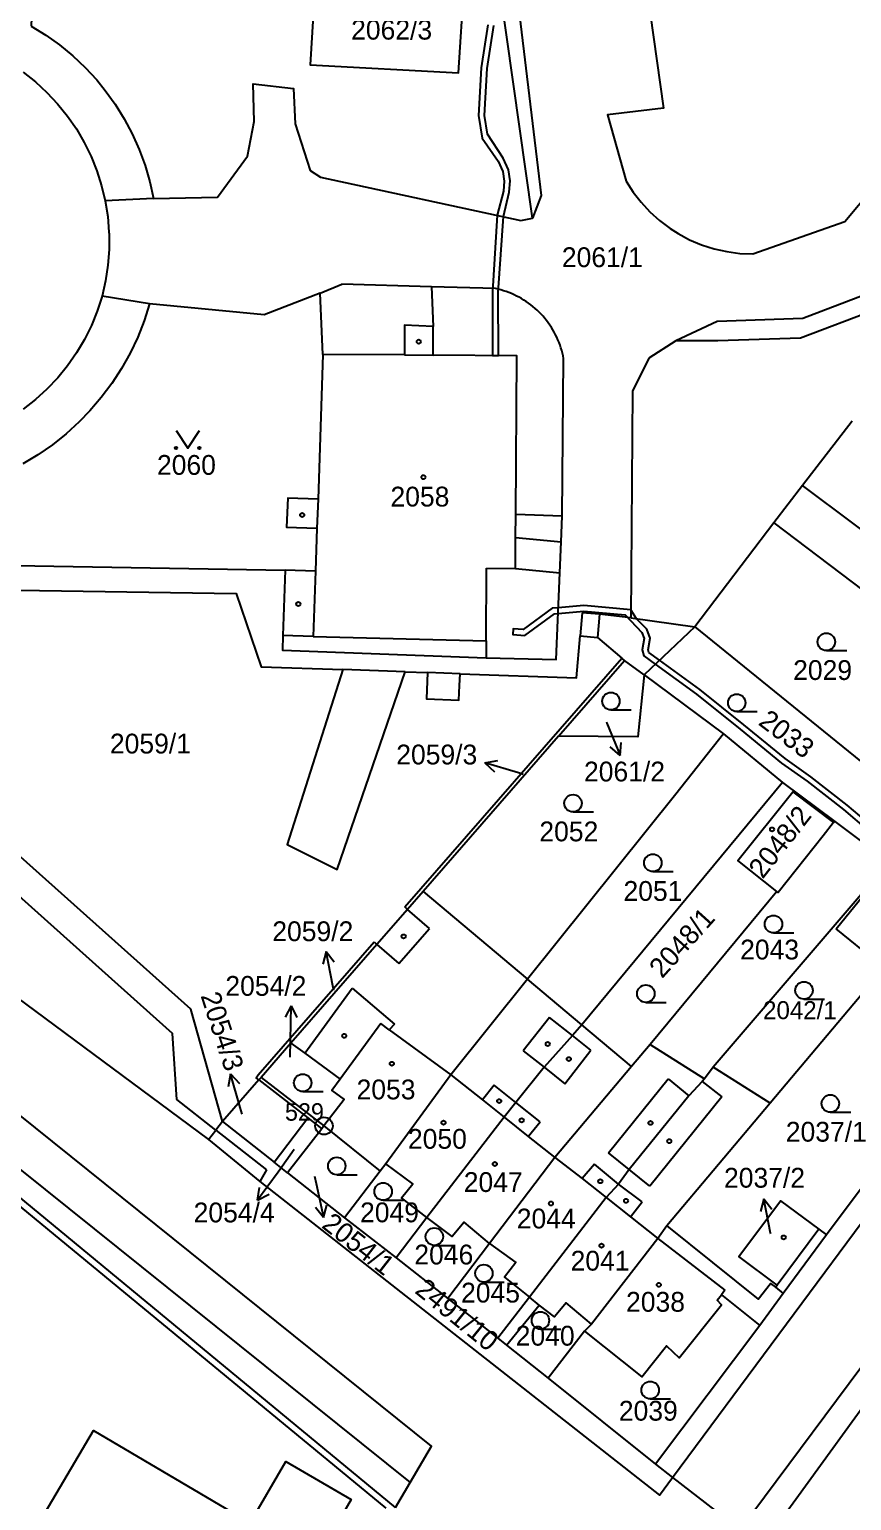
# Model space of a CAD drawing. Extents: x -784124 to -780570, y -980818 to -976926.
# Drawn here: x -782416.4 to -782345.8, y -978712.7 to -978586.4 of the extents above; entities that cross this region are included whole.
import ezdxf
from ezdxf.enums import TextEntityAlignment as Align

# ---------------------------------------------------------------- set-up
doc = ezdxf.new("R2010")
doc.units = 0
doc.header["$LTSCALE"] = 3.138375
doc.header["$MEASUREMENT"] = 0
doc.linetypes.add('0_051C', pattern=[0])
for name, color, linetype in [('101', 1, 'CONTINUOUS'), ('1016', 1, 'CONTINUOUS'), ('1029', 1, 'CONTINUOUS'), ('18', 1, 'CONTINUOUS'), ('21800', 1, 'CONTINUOUS'), ('21900', 1, 'CONTINUOUS'), ('21999', 1, 'CONTINUOUS'), ('23700', 1, 'CONTINUOUS'), ('304', 1, 'CONTINUOUS'), ('314', 1, 'CONTINUOUS'), ('402', 1, 'CONTINUOUS'), ('404', 1, 'CONTINUOUS')]:
    doc.layers.add(name, color=color, linetype=linetype)

# ---------------------------------------------------------------- blocks, each defined once
blk = doc.blocks.new('4_02$0')
at = {"layer": '404', "color": 255, "linetype": 'Continuous'}
blk.add_circle((-0.01, 0), 0.175, dxfattribs=at)
blk = doc.blocks.new('1029$1')
at = {"layer": '1029', "color": 6, "linetype": 'Continuous'}
for p, q in [((0, 3), (-0.5, 2)), ((0, 0), (0, 3)), ((0, 3), (0.5, 2))]:
    blk.add_line(p, q, dxfattribs=at)
blk = doc.blocks.new('3_04$3')
at = {"layer": '304', "color": 255, "linetype": 'Continuous'}
blk.add_line((0.01, 0), (1.76, 0), dxfattribs=at)
blk.add_circle((0.01, 0.75), 0.75, dxfattribs=at)
blk = doc.blocks.new('3_14$2')
at = {"layer": '314', "color": 255, "linetype": 'Continuous'}
blk.add_lwpolyline([(-1, 1.5), (0, 0), (1, 1.5)], dxfattribs=at)
for centre in [(-1, 0), (1, 0)]:
    blk.add_circle(centre, 0.1, dxfattribs=at)
blk = doc.blocks.new('1_01$18')
at = {"layer": '101', "color": 3, "linetype": 'Continuous'}
for radius in [0.75, 0.03]:
    blk.add_circle((0, 0), radius, dxfattribs=at)

msp = doc.modelspace()

# ---------------------------------------------------------------- linework, layer by layer
at = {"layer": '1029', "color": 255, "linetype": 'Continuous'}
for p, q in [((-782366.89, -978645.85), (-782366.84, -978645.96)), ((-782374.04, -978650.35), (-782374.44, -978650.23)), ((-782390.28, -978668.91), (-782390.36, -978668.51)), ((-782394.02, -978674.62), (-782394, -978673.21)), ((-782398.15, -978679.53), (-782398.32, -978678.95)), ((-782393.69, -978682.56), (-782395.07, -978684.49)), ((-782391.93, -978684.83), (-782391.79, -978685.47)), ((-782352.78, -978689.8), (-782352.79, -978689.73))]:
    msp.add_line(p, q, dxfattribs=at)
at = {"layer": '21800', "color": 255, "linetype": 'Continuous'}
for p, q in [((-782374.76, -978581.87), (-782372.5, -978600.67)), ((-782405.76, -978600.91), (-782409.9, -978601.13)), ((-782372.5, -978600.67), (-782373.24, -978602.62)), ((-782406.09, -978609.97), (-782410.17, -978609.31)), ((-782391.45, -978609.04), (-782389.59, -978608.28)), ((-782381.91, -978608.5), (-782389.59, -978608.28)), ((-782376.41, -978608.66), (-782381.91, -978608.5)), ((-782381.91, -978608.5), (-782381.77, -978611.9)), ((-782344.72, -978609.18), (-782350.03, -978611.22)), ((-782343.74, -978610.44), (-782350.22, -978612.91)), ((-782357.38, -978611.48), (-782360.94, -978613.15)), ((-782350.03, -978611.22), (-782357.38, -978611.48)), ((-782360.94, -978613.15), (-782363.24, -978614.62)), ((-782357.31, -978613.13), (-782360.94, -978613.15)), ((-782350.22, -978612.91), (-782357.31, -978613.13)), ((-782384.22, -978614.35), (-782381.77, -978614.37)), ((-782361.21, -978710.7), (-782289.2, -978613.51)), ((-782370.68, -978628.2), (-782370.56, -978614.66)), ((-782363.24, -978614.62), (-782364.65, -978617.46)), ((-782364.65, -978617.46), (-782364.78, -978636.92)), ((-782391.64, -978626.73), (-782391.73, -978629.23)), ((-782374.68, -978630.02), (-782374.67, -978628.05)), ((-782485.95, -978629.06), (-782383.74, -978711.14)), ((-782374.7, -978632.67), (-782374.68, -978630.02)), ((-782374.68, -978630.02), (-782370.77, -978630.4)), ((-782391.86, -978632.92), (-782392.05, -978638.52)), ((-782377.2, -978638.88), (-782377.18, -978632.65)), ((-782377.18, -978632.65), (-782374.7, -978632.67)), ((-782374.7, -978632.67), (-782370.89, -978633.04)), ((-782368.97, -978636.48), (-782369.14, -978638.47)), ((-782367.47, -978636.61), (-782368.97, -978636.48)), ((-782367.47, -978636.61), (-782367.65, -978638.6)), ((-782364.78, -978636.92), (-782367.47, -978636.61)), ((-782364.78, -978636.92), (-782359.3, -978637.68)), ((-782392.05, -978638.52), (-782394.65, -978638.43)), ((-782392.05, -978638.52), (-782377.2, -978638.88)), ((-782377.2, -978638.88), (-782377.2, -978640.35)), ((-782384.16, -978641.55), (-782389.52, -978641.36)), ((-782379.45, -978641.71), (-782382.23, -978641.62)), ((-782382.07, -978663.59), (-782383.95, -978661.94)), ((-782384.7, -978666.6), (-782382.07, -978663.59)), ((-782386.58, -978664.96), (-782384.7, -978666.6)), ((-782440.76, -978668.05), (-782385.83, -978713.35)), ((-782392.77, -978674.29), (-782388.7, -978668.7)), ((-782388.7, -978668.7), (-782385.08, -978671.79)), ((-782371.77, -978671.22), (-782374.03, -978674.07)), ((-782369.8, -978672.76), (-782371.77, -978671.22)), ((-782386.25, -978671.75), (-782389.73, -978676.52)), ((-782385.52, -978672.28), (-782386.25, -978671.75)), ((-782385.08, -978671.79), (-782385.52, -978672.28)), ((-782385.52, -978672.28), (-782380.25, -978676.14)), ((-782368.23, -978674.02), (-782369.8, -978672.76)), ((-782374.03, -978674.07), (-782372.23, -978675.5)), ((-782370.46, -978676.91), (-782368.23, -978674.02)), ((-782380.25, -978676.14), (-782377.53, -978678.29)), ((-782372.23, -978675.5), (-782370.46, -978676.91)), ((-782396.51, -978676.36), (-782391.13, -978680.53)), ((-782376.53, -978677.04), (-782377.53, -978678.29)), ((-782374.65, -978678.53), (-782376.53, -978677.04)), ((-782366.7, -978682.84), (-782361.6, -978676.48)), ((-782361.6, -978676.48), (-782359.81, -978677.95)), ((-782358.66, -978676.72), (-782356.99, -978678.03)), ((-782377.53, -978678.29), (-782375.65, -978679.78)), ((-782372.58, -978680.18), (-782374.65, -978678.53)), ((-782356.99, -978678.03), (-782363.15, -978685.7)), ((-782375.65, -978679.78), (-782373.61, -978681.43)), ((-782400.4, -978680.9), (-782396.05, -978684.3)), ((-782373.61, -978681.43), (-782372.58, -978680.18)), ((-782373.61, -978681.43), (-782371.3, -978683.23)), ((-782371.3, -978683.23), (-782368.96, -978685.03)), ((-782367.9, -978683.82), (-782368.96, -978685.03)), ((-782365.85, -978685.53), (-782367.9, -978683.82)), ((-782364.94, -978684.26), (-782366.7, -978682.84)), ((-782396.05, -978684.3), (-782396.62, -978685.31)), ((-782368.96, -978685.03), (-782366.9, -978686.66)), ((-782363.15, -978685.7), (-782364.94, -978684.26)), ((-782363.82, -978687.06), (-782365.85, -978685.53)), ((-782366.9, -978686.66), (-782364.82, -978688.32)), ((-782364.82, -978688.32), (-782363.82, -978687.06)), ((-782364.82, -978688.32), (-782362.47, -978690.18)), ((-782362.47, -978690.18), (-782356.71, -978694.63)), ((-782348.66, -978689.4), (-782352.24, -978694.2)), ((-782339.09, -978693.27), (-782355.4, -978715.21)), ((-782356.71, -978694.63), (-782357.01, -978695.03)), ((-782375.45, -978699.34), (-782372.67, -978695.91))]:
    msp.add_line(p, q, dxfattribs=at)
msp.add_lwpolyline([(-782370.56, -978614.66), (-782370.607, -978614.424), (-782370.662, -978614.191), (-782370.724, -978613.959), (-782370.794, -978613.729), (-782370.87, -978613.501), (-782370.954, -978613.276), (-782371.046, -978613.054), (-782371.144, -978612.835), (-782371.249, -978612.619), (-782371.361, -978612.406), (-782371.48, -978612.197), (-782371.605, -978611.992), (-782371.737, -978611.792), (-782371.875, -978611.595), (-782372.02, -978611.403), (-782372.17, -978611.216), (-782372.327, -978611.034), (-782372.489, -978610.856), (-782372.656, -978610.684), (-782372.829, -978610.518), (-782373.008, -978610.357), (-782373.191, -978610.202), (-782373.379, -978610.052), (-782373.572, -978609.909), (-782373.77, -978609.772), (-782373.971, -978609.642), (-782374.177, -978609.518), (-782374.387, -978609.4), (-782374.6, -978609.29), (-782374.817, -978609.186), (-782375.036, -978609.089), (-782375.259, -978609), (-782375.485, -978608.917), (-782375.713, -978608.842), (-782375.943, -978608.774), (-782376.176, -978608.713), (-782376.41, -978608.66)], dxfattribs=at)
at = {"layer": '21900', "color": 3, "linetype": 'Continuous'}
for p, q in [((-782345.78, -978620.02), (-782350.06, -978625.56)), ((-782350.06, -978625.56), (-782352.53, -978628.76)), ((-782352.53, -978628.76), (-782359.3, -978637.68)), ((-782352.53, -978628.76), (-782341.65, -978637)), ((-782434.24, -978632.14), (-782394.46, -978632.83)), ((-782359.3, -978637.68), (-782363.66, -978641.81)), ((-782359.3, -978637.68), (-782340.79, -978652.72)), ((-782384.2, -978661.73), (-782365.57, -978640.37)), ((-782370.99, -978647.08), (-782365.32, -978640.58)), ((-782365.32, -978640.58), (-782365.57, -978640.37)), ((-782363.66, -978641.81), (-782365.32, -978640.58)), ((-782363.66, -978641.81), (-782356.83, -978646.87)), ((-782370.99, -978647.08), (-782382.62, -978660.42)), ((-782356.83, -978646.87), (-782351.77, -978651.05)), ((-782351.77, -978651.05), (-782369.01, -978671.84)), ((-782351.77, -978651.05), (-782347.28, -978654.41)), ((-782347.28, -978654.41), (-782347.4, -978654.49)), ((-782347.28, -978654.41), (-782342.65, -978657.89)), ((-782342.65, -978657.89), (-782357.73, -978675.5)), ((-782347.17, -978663.62), (-782342.76, -978658.18)), ((-782382.62, -978660.42), (-782383.95, -978661.94)), ((-782382.62, -978660.42), (-782373.67, -978667.93)), ((-782352.25, -978660.41), (-782363.12, -978673.55)), ((-782383.95, -978661.94), (-782386.58, -978664.96)), ((-782383.95, -978661.94), (-782384.2, -978661.73)), ((-782343.72, -978666.42), (-782347.17, -978663.62)), ((-782386.58, -978664.96), (-782393.96, -978673.42)), ((-782386.83, -978664.74), (-782386.58, -978664.96)), ((-782384.98, -978713.27), (-782440.42, -978667.56)), ((-782369.01, -978671.84), (-782373.67, -978667.93)), ((-782364.72, -978675.44), (-782369.01, -978671.84)), ((-782363.12, -978673.55), (-782364.72, -978675.44)), ((-782363.12, -978673.55), (-782358.47, -978676.48)), ((-782335.37, -978672.97), (-782348, -978689.89)), ((-782357.73, -978675.5), (-782358.47, -978676.48)), ((-782352.82, -978678.57), (-782357.73, -978675.5)), ((-782396.71, -978676.58), (-782399.83, -978680.15)), ((-782396.71, -978676.58), (-782392.51, -978679.84)), ((-782352.82, -978678.57), (-782361.7, -978689.12)), ((-782395.41, -978683.65), (-782392.51, -978679.84)), ((-782392.51, -978679.84), (-782391.31, -978680.77)), ((-782401.05, -978681.7), (-782400.4, -978680.9)), ((-782399.83, -978680.15), (-782400.4, -978680.9)), ((-782399.83, -978680.15), (-782395.41, -978683.65)), ((-782391.31, -978680.77), (-782394.25, -978684.56)), ((-782391.13, -978680.53), (-782391.31, -978680.77)), ((-782391.13, -978680.53), (-782386.3, -978684.42)), ((-782394.25, -978684.56), (-782395.41, -978683.65)), ((-782385.83, -978683.77), (-782386.3, -978684.42)), ((-782394.25, -978684.56), (-782389.38, -978688.41)), ((-782386.3, -978684.42), (-782389.38, -978688.41)), ((-782389.38, -978688.41), (-782384.92, -978691.86)), ((-782382.29, -978688.38), (-782384.92, -978691.86)), ((-782348, -978689.89), (-782351.71, -978694.91)), ((-782376.91, -978690.61), (-782380.5, -978695.34)), ((-782384.92, -978691.86), (-782380.5, -978695.34)), ((-782373.49, -978695.22), (-782376.2, -978698.74)), ((-782351.71, -978694.91), (-782353.71, -978697.67)), ((-782352.37, -978694.38), (-782351.71, -978694.91)), ((-782380.5, -978695.34), (-782376.2, -978698.74)), ((-782368.16, -978697.54), (-782368.76, -978698.16)), ((-782353.71, -978697.67), (-782362.68, -978709.56)), ((-782371.89, -978702.18), (-782362.68, -978709.56)), ((-782362.68, -978709.56), (-782361.21, -978710.7)), ((-782361.21, -978710.7), (-782355.4, -978715.21))]:
    msp.add_line(p, q, dxfattribs=at)
for points in [[(-782378.99, -978501.89), (-782379.48, -978506.67), (-782374.62, -978506.07), (-782368.3, -978548.85), (-782373.15, -978549.5), (-782370.32, -978569.56), (-782365.42, -978568.76), (-782361.98, -978593.17), (-782366.8, -978593.74), (-782365.2, -978599.42)], [(-782405.76, -978600.91), (-782400.27, -978600.8), (-782397.68, -978597.28), (-782397.13, -978594.3), (-782397.2, -978591.09), (-782393.74, -978591.49), (-782393.59, -978594.52), (-782392.3, -978598.51), (-782391.43, -978599.08), (-782374.22, -978602.8), (-782373.24, -978602.62), (-782376.55, -978579.17), (-782381.18, -978570.04), (-782407.4, -978568.64), (-782409.09, -978562.55), (-782415.31, -978562.2), (-782416.26, -978586.13)], [(-782354.33, -978605.68), (-782346.41, -978602.89), (-782340.41, -978595.7), (-782324.38, -978573.02)], [(-782391.86, -978581.95), (-782392.31, -978589.46), (-782379.57, -978590.14), (-782379.09, -978582.62), (-782391.86, -978581.95)], [(-782400.4, -978680.9), (-782403.75, -978678.27), (-782404.14, -978672.59), (-782464.26, -978618.74), (-782465.48, -978617.62), (-782468.94, -978614.4), (-782470.31, -978613.23), (-782502.3, -978584.73)], [(-782416.26, -978586.13), (-782415.013, -978586.895), (-782413.82, -978587.744), (-782412.689, -978588.672), (-782411.623, -978589.675), (-782410.629, -978590.748), (-782409.896, -978591.643), (-782409.04, -978592.83), (-782408.267, -978594.073), (-782407.581, -978595.365), (-782406.984, -978596.701), (-782406.481, -978598.075), (-782406.072, -978599.48), (-782405.76, -978600.91)], [(-782416.944, -978590.088), (-782415.891, -978590.917), (-782414.903, -978591.822), (-782413.985, -978592.799), (-782413.143, -978593.842), (-782412.38, -978594.944), (-782411.702, -978596.1), (-782411.112, -978597.304), (-782410.613, -978598.548), (-782410.209, -978599.826), (-782409.9, -978601.13), (-782409.69, -978602.466), (-782409.58, -978603.814), (-782409.574, -978603.953), (-782409.574, -978605.305), (-782409.674, -978606.653), (-782409.873, -978607.991), (-782410.17, -978609.31), (-782410.58, -978610.584), (-782411.085, -978611.825), (-782411.68, -978613.024), (-782412.364, -978614.175), (-782413.131, -978615.272), (-782413.978, -978616.308), (-782414.901, -978617.279), (-782415.893, -978618.178), (-782416.949, -978619)], [(-782505.44, -978600.05), (-782504.19, -978601.26), (-782499.79, -978600.95), (-782487.08, -978610.86), (-782482.81, -978610.19), (-782473.94, -978617.52), (-782472.5, -978618.55), (-782468.78, -978621.63), (-782467.36, -978622.67), (-782463.52, -978625.73), (-782463.37, -978629.89), (-782440.36, -978648.74), (-782440.65, -978652.33), (-782401.05, -978681.7)], [(-782365.2, -978599.42), (-782364.597, -978600.363), (-782363.911, -978601.249), (-782363.15, -978602.07), (-782362.318, -978602.82), (-782361.423, -978603.492), (-782360.736, -978603.93), (-782359.748, -978604.457), (-782358.717, -978604.894), (-782357.651, -978605.237), (-782356.559, -978605.483), (-782355.449, -978605.631), (-782354.33, -978605.68)], [(-782384.98, -978713.27), (-782383.74, -978711.14), (-782381.91, -978708.01), (-782483.76, -978626.17), (-782509.67, -978605.73), (-782515.2, -978603.1), (-782519.67, -978604.81)], [(-782391.22, -978614.3), (-782391.45, -978609.04), (-782396.26, -978610.92), (-782406.09, -978609.97)], [(-782406.09, -978609.97), (-782406.557, -978611.414), (-782407.117, -978612.824), (-782407.77, -978614.195), (-782408.511, -978615.519), (-782409.338, -978616.792), (-782410.246, -978618.007), (-782411.233, -978619.16), (-782412.125, -978620.082), (-782413.244, -978621.107), (-782414.429, -978622.055), (-782415.673, -978622.924), (-782416.972, -978623.709)], [(-782394.46, -978632.83), (-782394.65, -978638.43), (-782394.69, -978639.68), (-782377.2, -978640.35), (-782371.21, -978640.49), (-782370.89, -978633.04), (-782370.77, -978630.4), (-782370.68, -978628.2), (-782374.67, -978628.05), (-782374.57, -978614.42), (-782381.77, -978614.37), (-782381.77, -978611.9), (-782384.21, -978611.79), (-782384.22, -978614.35), (-782391.22, -978614.3)], [(-782391.22, -978614.3), (-782391.64, -978626.73), (-782394.24, -978626.64), (-782394.33, -978629.14), (-782391.73, -978629.23), (-782391.86, -978632.92), (-782394.46, -978632.83)], [(-782331.07, -978636.69), (-782335.26, -978633.51), (-782336.74, -978635.5), (-782350.06, -978625.56)], [(-782399.83, -978680.15), (-782402.55, -978670.51), (-782439.65, -978637.34), (-782436.97, -978635.14), (-782434.3, -978634.27), (-782398.66, -978634.82), (-782396.52, -978641.12), (-782389.52, -978641.36), (-782394.29, -978656.38), (-782390, -978658.53), (-782384.16, -978641.55), (-782382.23, -978641.62), (-782382.33, -978643.87), (-782379.54, -978643.98), (-782379.5, -978642.71), (-782379.45, -978641.71), (-782369.45, -978642.06), (-782369.14, -978638.47), (-782367.65, -978638.6), (-782365.57, -978640.37)], [(-782356.83, -978646.87), (-782360.93, -978652.04), (-782373.67, -978667.93)], [(-782352.25, -978660.41), (-782355.61, -978657.76), (-782350.89, -978651.85), (-782347.4, -978654.49)], [(-782347.4, -978654.49), (-782348.29, -978655.62), (-782352.14, -978660.49), (-782352.25, -978660.41)], [(-782396.71, -978676.58), (-782396.96, -978676.39), (-782396.77, -978676.15), (-782386.83, -978664.74)], [(-782373.67, -978667.93), (-782380.25, -978676.14), (-782385.83, -978683.77)], [(-782369.01, -978671.84), (-782369.8, -978672.76), (-782372.23, -978675.5), (-782374.65, -978678.53), (-782375.65, -978679.78), (-782382.29, -978688.38)], [(-782393.96, -978673.42), (-782396.51, -978676.36), (-782396.71, -978676.58)], [(-782393.96, -978673.42), (-782392.77, -978674.29), (-782389.73, -978676.52), (-782390.44, -978677.48), (-782389.39, -978678.25), (-782391.13, -978680.53)], [(-782364.72, -978675.44), (-782371.3, -978683.23), (-782376.91, -978690.61)], [(-782358.47, -978676.48), (-782358.66, -978676.72), (-782359.81, -978677.95), (-782364.94, -978684.26), (-782365.85, -978685.53), (-782366.9, -978686.66), (-782373.49, -978695.22)], [(-782401.05, -978681.7), (-782396.62, -978685.31), (-782362.33, -978712.22), (-782361.21, -978710.7)], [(-782382.29, -978688.38), (-782384.47, -978686.69), (-782383.5, -978685.51), (-782385.83, -978683.77)], [(-782352.37, -978694.38), (-782352.24, -978694.2), (-782355.53, -978691.74), (-782351.95, -978686.95), (-782348.66, -978689.4), (-782348, -978689.89)], [(-782376.91, -978690.61), (-782379.1, -978688.79), (-782380.12, -978690.02), (-782382.29, -978688.38)], [(-782361.7, -978689.12), (-782362.47, -978690.18), (-782368.16, -978697.54)], [(-782361.7, -978689.12), (-782353.85, -978695.4), (-782352.79, -978694.05), (-782352.37, -978694.38)], [(-782376.91, -978690.61), (-782374.65, -978692.26), (-782375.64, -978693.51), (-782373.49, -978695.22)], [(-782368.16, -978697.54), (-782370.33, -978695.72), (-782371.34, -978696.92), (-782372.67, -978695.91), (-782373.49, -978695.22)], [(-782368.76, -978698.16), (-782363.86, -978702.07), (-782361.74, -978699.41), (-782360.65, -978700.45), (-782357, -978695.89), (-782357.38, -978695.5), (-782357.01, -978695.03), (-782353.71, -978697.67)], [(-782353.59, -978716.62), (-782340.49, -978698.61), (-782339.71, -978697.57)], [(-782376.2, -978698.74), (-782375.45, -978699.34), (-782371.89, -978702.18)], [(-782404.99, -978727.37), (-782403.83, -978725.37), (-782417.31, -978717.55), (-782410.9, -978706.68), (-782397.47, -978714.61), (-782394.41, -978709.34), (-782388.78, -978712.61), (-782398.11, -978728.7), (-782399.26, -978730.69), (-782404.99, -978727.37)]]:
    msp.add_lwpolyline(points, dxfattribs=at)
at = {"layer": '21999', "color": 3, "linetype": 'Continuous'}
for p, q in [((-782343.05, -978666.96), (-782352.82, -978678.57)), ((-782368.76, -978698.16), (-782371.89, -978702.18))]:
    msp.add_line(p, q, dxfattribs=at)
msp.add_lwpolyline([(-782363.66, -978641.81), (-782364.2, -978647.14), (-782370.99, -978647.08)], dxfattribs=at)
at = {"layer": '23700', "color": 255, "linetype": '0_051C'}
for points in [[(-782377.06, -978586.02), (-782377.63, -978589.7), (-782377.86, -978593.81), (-782377.56, -978595.73), (-782376.18, -978597.71), (-782375.78, -978598.61), (-782375.65, -978599.42), (-782375.72, -978600.29), (-782376.26, -978602.36), (-782376.67, -978608.89), (-782376.65, -978614.41), (-782376.15, -978614.41), (-782376.17, -978608.99), (-782375.73, -978602.47), (-782375.22, -978600.37), (-782375.22, -978600.37), (-782375.15, -978599.4), (-782375.3, -978598.47), (-782375.74, -978597.47), (-782377.1, -978595.41), (-782377.36, -978593.79), (-782377.13, -978589.76), (-782376.56, -978586.06)], [(-782344.06, -978654.82), (-782346.22, -978652.99), (-782349.35, -978650.55), (-782351.55, -978648.99), (-782355.08, -978646.09), (-782358.86, -978643.06), (-782362.32, -978640.55), (-782363.24, -978639.88), (-782363.3, -978639.65), (-782363.14, -978638.66), (-782363.42, -978637.89), (-782364.3, -978636.99), (-782364.78, -978636.22), (-782368.83, -978635.85), (-782371.02, -978636.05), (-782371.54, -978636.1), (-782374.03, -978637.92), (-782374.89, -978637.85), (-782374.91, -978638.35), (-782374.91, -978638.35), (-782373.89, -978638.44), (-782371.34, -978636.57), (-782371.04, -978636.55), (-782368.83, -978636.35), (-782365.29, -978636.67), (-782363.86, -978638.17), (-782363.66, -978638.7), (-782363.82, -978639.67), (-782363.68, -978640.18), (-782362.69, -978640.89), (-782359.16, -978643.46), (-782355.4, -978646.47), (-782351.85, -978649.39), (-782349.65, -978650.95), (-782346.54, -978653.37), (-782344.38, -978655.2)]]:
    msp.add_lwpolyline(points, dxfattribs=at)

# ---------------------------------------------------------------- block references
at = {"layer": '101', "color": 0, "linetype": 'ByBlock'}
msp.add_blockref('1_01$18', (-782391.13, -978680.53), dxfattribs=at)
at = {"layer": '1029', "color": 0, "linetype": 'ByBlock'}
for p, rotation in [((-782366.84, -978645.96), 202), ((-782374.44, -978650.23), 73), ((-782390.36, -978668.51), 11), ((-782394, -978673.21), 359), ((-782398.32, -978678.95), 16), ((-782395.07, -978684.49), 144), ((-782391.79, -978685.47), 192), ((-782352.79, -978689.73), 11)]:
    msp.add_blockref('1029$1', p, dxfattribs=dict(at, rotation=rotation))
at = {"layer": '304', "color": 0, "linetype": 'ByBlock'}
for p in [(-782348.02, -978639.73), (-782366.51, -978644.82), (-782355.71, -978644.96), (-782369.76, -978653.58), (-782362.91, -978658.7), (-782352.56, -978663.96), (-782363.51, -978669.93), (-782349.94, -978669.65), (-782392.96, -978677.58), (-782347.68, -978679.36), (-782390.04, -978684.72), (-782386.06, -978686.91), (-782381.67, -978690.78), (-782377.41, -978693.93), (-782372.56, -978697.98), (-782363.14, -978703.96)]:
    msp.add_blockref('3_04$3', p, dxfattribs=at)
at = {"layer": '314', "color": 0, "linetype": 'ByBlock'}
msp.add_blockref('3_14$2', (-782402.82, -978622.34), dxfattribs=at)
at = {"layer": '402', "color": 0, "linetype": 'ByBlock'}
for p in [(-782382.98, -978613.21), (-782392.99, -978628.09), (-782393.32, -978635.73), (-782384.28, -978664.26), (-782389.38, -978672.8), (-782371.91, -978673.5), (-782370.1, -978674.79), (-782376.08, -978678.4), (-782374.15, -978680.05), (-782363.09, -978680.27), (-782361.48, -978681.84), (-782367.4, -978685.28), (-782365.19, -978686.96)]:
    msp.add_blockref('4_02$0', p, dxfattribs=at)
at = {"layer": '404', "color": 0, "linetype": 'ByBlock'}
for p in [(-782382.58, -978624.84), (-782352.66, -978655.08), (-782385.29, -978675.19), (-782380.86, -978680.25), (-782376.45, -978683.8), (-782371.64, -978687.19), (-782351.66, -978690.1), (-782367.3, -978690.81), (-782362.38, -978694.17)]:
    msp.add_blockref('4_02$0', p, dxfattribs=at)

# ---------------------------------------------------------------- texts
at = {"layer": '1016', "color": 174, "linetype": 'Continuous'}
msp.add_text('529', height=1.5, dxfattribs=at).set_placement((-782391.13, -978680.53), align=Align.BOTTOM_RIGHT)
at = {"layer": '18', "color": 255, "linetype": 'Continuous'}
for s, height, p in [('2062/3', 1.7, (-782385.32, -978587.79)), ('2042/1', 1.545, (-782350.28, -978671.83))]:
    msp.add_text(s, height=height, dxfattribs=at).set_placement(p, align=Align.BOTTOM_CENTER)
for s, p in [('2061/1', (-782370.71, -978607.32)), ('2060', (-782405.46, -978625.15)), ('2058', (-782385.42, -978627.87)), ('2029', (-782350.86, -978642.76)), ('2059/1', (-782409.5, -978649.07)), ('2052', (-782372.64, -978656.61)), ('2051', (-782365.42, -978661.72)), ('2043', (-782355.41, -978666.75)), ('2054/2', (-782399.59, -978669.87)), ('2053', (-782388.33, -978678.76)), ('2037/1', (-782351.49, -978682.39)), ('2050', (-782383.92, -978683)), ('2047', (-782379.13, -978686.71)), ('2049', (-782388.03, -978689.31)), ('2044', (-782374.58, -978689.84)), ('2046', (-782383.37, -978692.93)), ('2041', (-782369.96, -978693.46)), ('2045', (-782379.36, -978696.2)), ('2038', (-782365.2, -978696.99)), ('2040', (-782374.67, -978699.9)), ('2039', (-782365.82, -978706.34))]:
    msp.add_text(s, height=1.7, dxfattribs=at).set_placement(p, align=Align.BOTTOM_LEFT)
for s, rotation, p in [('2033', 323, (-782354.24, -978646.44)), ('2048/2', 52, (-782353.07, -978659.71)), ('2048/1', 48, (-782361.73, -978668.28)), ('2491/10', 321, (-782383.74, -978695.2))]:
    msp.add_text(s, height=1.7, rotation=rotation, dxfattribs=at).set_placement(p, align=Align.BOTTOM_LEFT)
for s, p in [('2059/3', (-782377.97, -978650.01)), ('2059/2', (-782388.61, -978665.18)), ('2037/2', (-782349.84, -978686.34))]:
    msp.add_text(s, height=1.7, dxfattribs=at).set_placement(p, align=Align.BOTTOM_RIGHT)
msp.add_text('2061/2', height=1.7, dxfattribs=at).set_placement((-782368.81, -978649.26), align=Align.TOP_LEFT)
msp.add_text('2054/3', height=1.7, rotation=288, dxfattribs=at).set_placement((-782400.07, -978676.12), align=Align.BOTTOM_RIGHT)
msp.add_text('2054/4', height=1.7, dxfattribs=at).set_placement((-782395.36, -978687.11), align=Align.TOP_RIGHT)
msp.add_text('2054/1', height=1.7, rotation=322, dxfattribs=at).set_placement((-782390.37, -978687.85), align=Align.TOP_LEFT)

doc.saveas('drawing.dxf')
